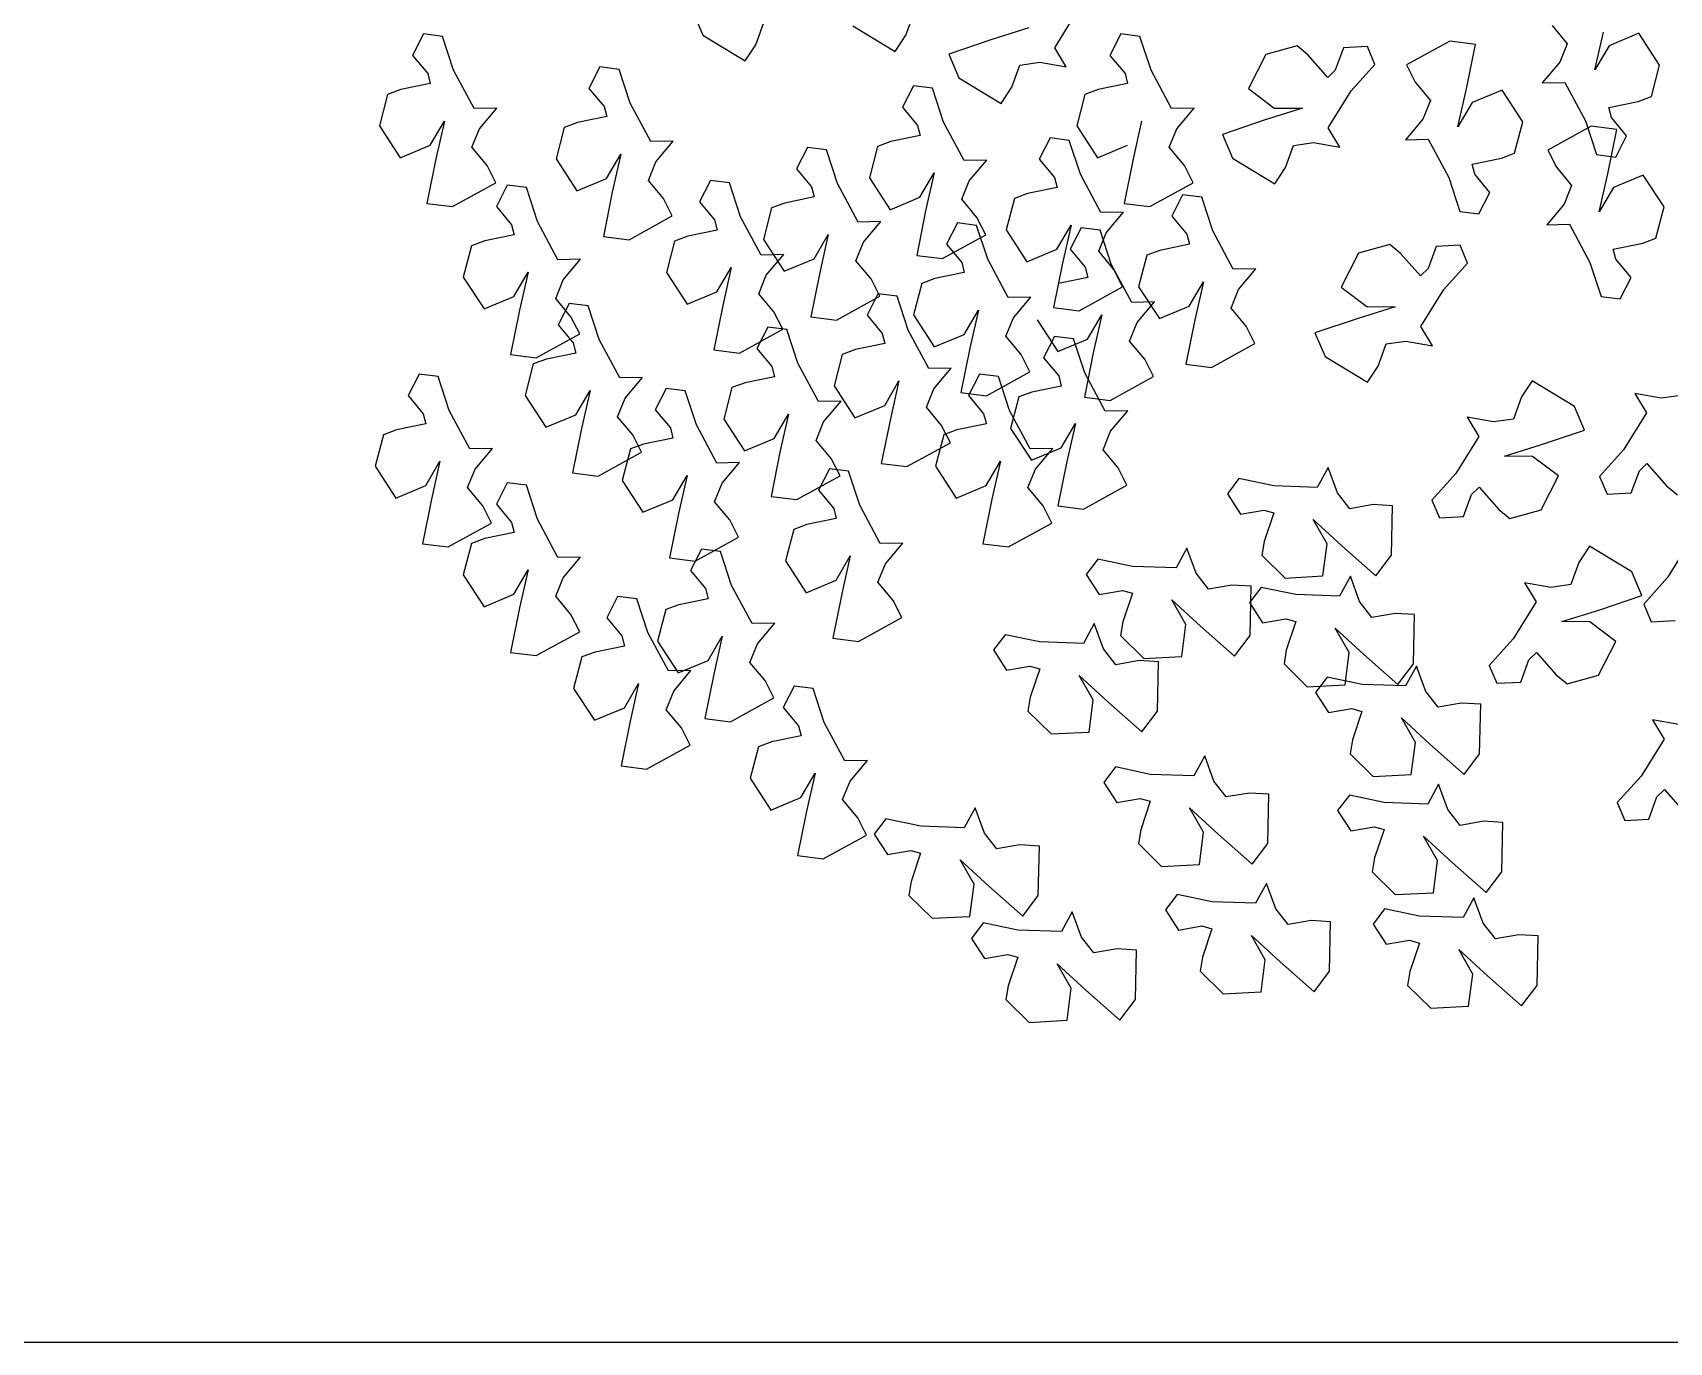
# Model space of a CAD drawing. Header units: inches. Extents: x 7658 to 73799, y 48 to 40262.
# Drawn here: x 30243 to 31653, y 7778 to 8906 of the extents above; entities that cross this region are included whole.
import ezdxf

# ---------------------------------------------------------------- set-up
doc = ezdxf.new("R2010")
doc.units = ezdxf.units.IN
doc.layers.add('www.cad-blocks.net', color=7, linetype='Continuous')

# ---------------------------------------------------------------- blocks, each defined once
blk = doc.blocks.new('A$C516926BB')
blk.add_line((0, 7.0831), (60.3118, 7.0831))
blk = doc.blocks.new('A$C6903679C')
for p, q in [((0.2738, 0.8715), (0.2824, 0.851)), ((0.3281, 0.8428), (0.3351, 0.862)), ((0.4573, 0.851), (0.4644, 0.8701)), ((0.5856, 0.8402), (0.6054, 0.8721)), ((0.0416, 0.8521), (0.0322, 0.8336)), ((0.0581, 0.85), (0.0416, 0.8521)), ((0.0677, 0.8208), (0.0581, 0.85)), ((0.2824, 0.851), (0.319, 0.8289)), ((0.4117, 0.8591), (0.4482, 0.837)), ((0.4482, 0.837), (0.4573, 0.851)), ((0.5314, 0.8472), (0.4944, 0.8347)), ((0.5634, 0.8572), (0.5314, 0.8472)), ((0.6425, 0.8521), (0.6331, 0.8336)), ((0.659, 0.85), (0.6425, 0.8521)), ((0.6686, 0.8208), (0.659, 0.85)), ((1.0142, 0.8593), (1.0272, 0.8436)), ((1.051, 0.821), (1.0584, 0.8537)), ((1.089, 0.8526), (1.0633, 0.8419)), ((1.1069, 0.8252), (1.089, 0.8526)), ((0.0322, 0.8336), (0.0453, 0.818)), ((0.319, 0.8289), (0.3281, 0.8428)), ((0.4944, 0.8347), (0.503, 0.8142)), ((0.5956, 0.8236), (0.5856, 0.8402)), ((0.6331, 0.8336), (0.6462, 0.818)), ((0.7675, 0.8342), (0.7527, 0.805)), ((0.7945, 0.8417), (0.7675, 0.8342)), ((0.8039, 0.8339), (0.7945, 0.8417)), ((0.821, 0.8146), (0.8039, 0.8339)), ((0.8345, 0.84), (0.8274, 0.8209)), ((0.8551, 0.8411), (0.8345, 0.84)), ((0.8616, 0.8258), (0.8551, 0.8411)), ((0.9261, 0.8458), (0.8887, 0.8253)), ((0.9482, 0.8431), (0.9261, 0.8458)), ((0.9405, 0.8047), (0.9482, 0.8431)), ((1.0272, 0.8436), (1.0208, 0.8276)), ((1.0633, 0.8419), (1.051, 0.821)), ((0.0453, 0.818), (0.0475, 0.8093)), ((0.0854, 0.7877), (0.0677, 0.8208)), ((0.1937, 0.8236), (0.1843, 0.8051)), ((0.2102, 0.8215), (0.1937, 0.8236)), ((0.2198, 0.7923), (0.2102, 0.8215)), ((0.5486, 0.8061), (0.5557, 0.8252)), ((0.5557, 0.8252), (0.5727, 0.8276)), ((0.5727, 0.8276), (0.5956, 0.8236)), ((0.6462, 0.818), (0.6484, 0.8093)), ((0.6863, 0.7877), (0.6686, 0.8208)), ((0.8274, 0.8209), (0.821, 0.8146)), ((0.8411, 0.8029), (0.8616, 0.8258)), ((0.8887, 0.8253), (0.8962, 0.8104)), ((1.0208, 0.8276), (1.0058, 0.8098)), ((1.0998, 0.7981), (1.1069, 0.8252)), ((0.0222, 0.8041), (0.0108, 0.7999)), ((0.0475, 0.8093), (0.0222, 0.8041)), ((0.1843, 0.8051), (0.1974, 0.7895)), ((0.4638, 0.8073), (0.4544, 0.7889)), ((0.4803, 0.8052), (0.4638, 0.8073)), ((0.4898, 0.776), (0.4803, 0.8052)), ((0.503, 0.8142), (0.5395, 0.7921)), ((0.5395, 0.7921), (0.5486, 0.8061)), ((0.6231, 0.8041), (0.6117, 0.7999)), ((0.6484, 0.8093), (0.6231, 0.8041)), ((0.7527, 0.805), (0.7748, 0.7881)), ((0.8962, 0.8104), (0.9093, 0.7947)), ((0.9331, 0.772), (0.9405, 0.8047)), ((1.0058, 0.8098), (1.0253, 0.8102)), ((1.0253, 0.8102), (1.043, 0.7771)), ((0.0108, 0.7999), (0.0038, 0.7728)), ((0.2375, 0.7592), (0.2198, 0.7923)), ((0.6117, 0.7999), (0.6046, 0.7728)), ((0.8213, 0.771), (0.8411, 0.8029)), ((0.9093, 0.7947), (0.9028, 0.7787)), ((0.9454, 0.793), (0.9331, 0.772)), ((0.9711, 0.8037), (0.9454, 0.793)), ((0.989, 0.7763), (0.9711, 0.8037)), ((1.0631, 0.7887), (1.0885, 0.7939)), ((1.0885, 0.7939), (1.0998, 0.7981)), ((0.0474, 0.7561), (0.0597, 0.777)), ((0.0597, 0.777), (0.0523, 0.7443)), ((0.1048, 0.7881), (0.0854, 0.7877)), ((0.0899, 0.7703), (0.1048, 0.7881)), ((0.1997, 0.7808), (0.1743, 0.7756)), ((0.1974, 0.7895), (0.1997, 0.7808)), ((0.4544, 0.7889), (0.4674, 0.7732)), ((0.5075, 0.743), (0.4898, 0.776)), ((0.6605, 0.777), (0.6532, 0.7443)), ((0.7057, 0.7881), (0.6863, 0.7877)), ((0.6908, 0.7703), (0.7057, 0.7881)), ((0.7671, 0.778), (0.7301, 0.7655)), ((0.7991, 0.788), (0.7671, 0.778)), ((0.7748, 0.7881), (0.7991, 0.788)), ((0.9028, 0.7787), (0.8879, 0.7609)), ((0.9819, 0.7492), (0.989, 0.7763)), ((1.043, 0.7771), (1.0525, 0.748)), ((1.0654, 0.78), (1.0631, 0.7887)), ((1.0784, 0.7643), (1.0654, 0.78)), ((0.0038, 0.7728), (0.0216, 0.7453)), ((0.0834, 0.7544), (0.0899, 0.7703)), ((0.163, 0.7714), (0.1559, 0.7443)), ((0.1743, 0.7756), (0.163, 0.7714)), ((0.4697, 0.7645), (0.4443, 0.7593)), ((0.4674, 0.7732), (0.4697, 0.7645)), ((0.5817, 0.7624), (0.5723, 0.744)), ((0.5982, 0.7603), (0.5817, 0.7624)), ((0.6046, 0.7728), (0.6225, 0.7453)), ((0.6843, 0.7544), (0.6908, 0.7703)), ((0.7301, 0.7655), (0.7387, 0.745)), ((0.8313, 0.7544), (0.8213, 0.771)), ((1.0478, 0.7725), (1.0105, 0.752)), ((1.0699, 0.7698), (1.0478, 0.7725)), ((1.0622, 0.7314), (1.0699, 0.7698)), ((1.069, 0.7459), (1.0784, 0.7643)), ((0.0216, 0.7453), (0.0474, 0.7561)), ((0.0965, 0.7387), (0.0834, 0.7544)), ((0.1995, 0.7275), (0.2118, 0.7485)), ((0.2118, 0.7485), (0.2044, 0.7158)), ((0.2569, 0.7596), (0.2375, 0.7592)), ((0.242, 0.7418), (0.2569, 0.7596)), ((0.3725, 0.7543), (0.3631, 0.7358)), ((0.389, 0.7522), (0.3725, 0.7543)), ((0.3985, 0.723), (0.389, 0.7522)), ((0.433, 0.7551), (0.4259, 0.728)), ((0.4443, 0.7593), (0.433, 0.7551)), ((0.6077, 0.7312), (0.5982, 0.7603)), ((0.6225, 0.7453), (0.6483, 0.7561)), ((0.6974, 0.7387), (0.6843, 0.7544)), ((0.7844, 0.7369), (0.7914, 0.756)), ((0.7914, 0.756), (0.8085, 0.7584)), ((0.8085, 0.7584), (0.8313, 0.7544)), ((0.8879, 0.7609), (0.9074, 0.7613)), ((0.9074, 0.7613), (0.9251, 0.7282)), ((0.9705, 0.745), (0.9819, 0.7492)), ((1.0105, 0.752), (1.018, 0.7371)), ((1.0525, 0.748), (1.069, 0.7459)), ((0.0523, 0.7443), (0.0446, 0.706)), ((0.104, 0.7238), (0.0965, 0.7387)), ((0.1559, 0.7443), (0.1738, 0.7168)), ((0.2356, 0.7258), (0.242, 0.7418)), ((0.3631, 0.7358), (0.3761, 0.7202)), ((0.527, 0.7433), (0.5075, 0.743)), ((0.512, 0.7255), (0.527, 0.7433)), ((0.5723, 0.744), (0.5853, 0.7283)), ((0.6532, 0.7443), (0.6454, 0.706)), ((0.7049, 0.7238), (0.6974, 0.7387)), ((0.7387, 0.745), (0.7752, 0.7229)), ((0.7752, 0.7229), (0.7844, 0.7369)), ((0.9452, 0.7398), (0.9705, 0.745)), ((0.9475, 0.7311), (0.9452, 0.7398)), ((1.018, 0.7371), (1.031, 0.7214)), ((0.0666, 0.7032), (0.104, 0.7238)), ((0.1139, 0.7217), (0.1045, 0.7033)), ((0.1304, 0.7196), (0.1139, 0.7217)), ((0.1399, 0.6905), (0.1304, 0.7196)), ((0.1738, 0.7168), (0.1995, 0.7275)), ((0.2486, 0.7102), (0.2356, 0.7258)), ((0.2889, 0.7257), (0.2795, 0.7073)), ((0.3054, 0.7237), (0.2889, 0.7257)), ((0.3149, 0.6945), (0.3054, 0.7237)), ((0.3761, 0.7202), (0.3784, 0.7115)), ((0.4162, 0.6899), (0.3985, 0.723)), ((0.4259, 0.728), (0.4438, 0.7005)), ((0.4695, 0.7113), (0.4818, 0.7322)), ((0.4818, 0.7322), (0.4744, 0.6995)), ((0.5056, 0.7096), (0.512, 0.7255)), ((0.5876, 0.7196), (0.5623, 0.7144)), ((0.5853, 0.7283), (0.5876, 0.7196)), ((0.6254, 0.6981), (0.6077, 0.7312)), ((0.6675, 0.7032), (0.7049, 0.7238)), ((0.9251, 0.7282), (0.9346, 0.6991)), ((0.9605, 0.7154), (0.9475, 0.7311)), ((1.031, 0.7214), (1.0246, 0.7054)), ((1.0548, 0.6987), (1.0622, 0.7314)), ((1.0671, 0.7197), (1.0548, 0.6987)), ((1.0928, 0.7304), (1.0671, 0.7197)), ((1.1107, 0.703), (1.0928, 0.7304)), ((0.0446, 0.706), (0.0666, 0.7032)), ((0.2044, 0.7158), (0.1967, 0.6775)), ((0.2561, 0.6953), (0.2486, 0.7102)), ((0.2795, 0.7073), (0.2925, 0.6917)), ((0.3531, 0.7063), (0.3417, 0.7021)), ((0.3784, 0.7115), (0.3531, 0.7063)), ((0.4438, 0.7005), (0.4695, 0.7113)), ((0.5186, 0.6939), (0.5056, 0.7096)), ((0.5509, 0.7102), (0.5438, 0.6831)), ((0.5623, 0.7144), (0.5509, 0.7102)), ((0.6454, 0.706), (0.6675, 0.7032)), ((0.6958, 0.7135), (0.6864, 0.6951)), ((0.7123, 0.7114), (0.6958, 0.7135)), ((0.7218, 0.6823), (0.7123, 0.7114)), ((0.9511, 0.697), (0.9605, 0.7154)), ((1.0246, 0.7054), (1.0097, 0.6876)), ((0.1045, 0.7033), (0.1175, 0.6876)), ((0.2188, 0.6747), (0.2561, 0.6953)), ((0.2925, 0.6917), (0.2948, 0.6829)), ((0.3326, 0.6614), (0.3149, 0.6945)), ((0.3417, 0.7021), (0.3346, 0.675)), ((0.4744, 0.6995), (0.4667, 0.6612)), ((0.5262, 0.679), (0.5186, 0.6939)), ((0.6449, 0.6985), (0.6254, 0.6981)), ((0.63, 0.6807), (0.6449, 0.6985)), ((0.6864, 0.6951), (0.6994, 0.6794)), ((0.9346, 0.6991), (0.9511, 0.697)), ((1.1036, 0.6759), (1.1107, 0.703)), ((0.1198, 0.6789), (0.0945, 0.6737)), ((0.1175, 0.6876), (0.1198, 0.6789)), ((0.1576, 0.6574), (0.1399, 0.6905)), ((0.1967, 0.6775), (0.2188, 0.6747)), ((0.2694, 0.6778), (0.2581, 0.6735)), ((0.2948, 0.6829), (0.2694, 0.6778)), ((0.3782, 0.6582), (0.3905, 0.6792)), ((0.3905, 0.6792), (0.3831, 0.6465)), ((0.4357, 0.6903), (0.4162, 0.6899)), ((0.4208, 0.6725), (0.4357, 0.6903)), ((0.4888, 0.6584), (0.5262, 0.679)), ((0.5018, 0.6891), (0.4924, 0.6707)), ((0.5183, 0.687), (0.5018, 0.6891)), ((0.5279, 0.6578), (0.5183, 0.687)), ((0.5438, 0.6831), (0.5617, 0.6557)), ((0.5874, 0.6664), (0.5997, 0.6873)), ((0.5997, 0.6873), (0.5923, 0.6546)), ((0.6083, 0.685), (0.5989, 0.6665)), ((0.6248, 0.6829), (0.6083, 0.685)), ((0.6235, 0.6647), (0.63, 0.6807)), ((0.6344, 0.6537), (0.6248, 0.6829)), ((0.6994, 0.6794), (0.7017, 0.6707)), ((0.7395, 0.6492), (0.7218, 0.6823)), ((1.0097, 0.6876), (1.0291, 0.688)), ((1.0291, 0.688), (1.0468, 0.6549)), ((0.0831, 0.6695), (0.076, 0.6424)), ((0.0945, 0.6737), (0.0831, 0.6695)), ((0.2581, 0.6735), (0.251, 0.6465)), ((0.3346, 0.675), (0.3525, 0.6475)), ((0.4143, 0.6565), (0.4208, 0.6725)), ((0.4924, 0.6707), (0.5055, 0.655)), ((0.5617, 0.6557), (0.5874, 0.6664)), ((0.5989, 0.6665), (0.612, 0.6509)), ((0.6366, 0.649), (0.6235, 0.6647)), ((0.6763, 0.6655), (0.665, 0.6613)), ((0.7017, 0.6707), (0.6763, 0.6655)), ((0.8474, 0.6631), (0.8326, 0.6339)), ((0.8744, 0.6705), (0.8474, 0.6631)), ((0.8837, 0.6628), (0.8744, 0.6705)), ((0.9009, 0.6435), (0.8837, 0.6628)), ((0.9143, 0.6689), (0.9073, 0.6498)), ((0.935, 0.67), (0.9143, 0.6689)), ((0.9414, 0.6546), (0.935, 0.67)), ((1.0669, 0.6665), (1.0923, 0.6716)), ((1.0692, 0.6578), (1.0669, 0.6665)), ((1.0923, 0.6716), (1.1036, 0.6759)), ((0.1771, 0.6578), (0.1576, 0.6574)), ((0.1622, 0.64), (0.1771, 0.6578)), ((0.2946, 0.6297), (0.3069, 0.6507)), ((0.3069, 0.6507), (0.2995, 0.618)), ((0.3521, 0.6618), (0.3326, 0.6614)), ((0.3371, 0.644), (0.3521, 0.6618)), ((0.3525, 0.6475), (0.3782, 0.6582)), ((0.4274, 0.6409), (0.4143, 0.6565)), ((0.4667, 0.6612), (0.4888, 0.6584)), ((0.5055, 0.655), (0.5077, 0.6463)), ((0.5456, 0.6248), (0.5279, 0.6578)), ((0.5923, 0.6546), (0.5846, 0.6163)), ((0.612, 0.6509), (0.6142, 0.6422)), ((0.652, 0.6206), (0.6344, 0.6537)), ((0.6441, 0.6341), (0.6366, 0.649)), ((0.665, 0.6613), (0.6579, 0.6342)), ((0.759, 0.6495), (0.7395, 0.6492)), ((0.744, 0.6317), (0.759, 0.6495)), ((0.9073, 0.6498), (0.9009, 0.6435)), ((0.921, 0.6318), (0.9414, 0.6546)), ((1.0468, 0.6549), (1.0564, 0.6257)), ((1.0823, 0.6421), (1.0692, 0.6578)), ((0.076, 0.6424), (0.0939, 0.615)), ((0.1196, 0.6257), (0.1319, 0.6467)), ((0.1319, 0.6467), (0.1245, 0.614)), ((0.1557, 0.624), (0.1622, 0.64)), ((0.251, 0.6465), (0.2689, 0.619)), ((0.3307, 0.628), (0.3371, 0.644)), ((0.3831, 0.6465), (0.3754, 0.6082)), ((0.4349, 0.626), (0.4274, 0.6409)), ((0.471, 0.6369), (0.464, 0.6098)), ((0.4824, 0.6411), (0.471, 0.6369)), ((0.5077, 0.6463), (0.4824, 0.6411)), ((0.6142, 0.6422), (0.5889, 0.637)), ((0.7015, 0.6175), (0.7138, 0.6384)), ((0.7138, 0.6384), (0.7064, 0.6057)), ((1.0729, 0.6237), (1.0823, 0.6421)), ((0.0939, 0.615), (0.1196, 0.6257)), ((0.1688, 0.6083), (0.1557, 0.624)), ((0.2689, 0.619), (0.2946, 0.6297)), ((0.3437, 0.6124), (0.3307, 0.628)), ((0.3975, 0.6054), (0.4349, 0.626)), ((0.4333, 0.6279), (0.4239, 0.6095)), ((0.4498, 0.6259), (0.4333, 0.6279)), ((0.4594, 0.5967), (0.4498, 0.6259)), ((0.565, 0.6251), (0.5456, 0.6248)), ((0.5501, 0.6073), (0.565, 0.6251)), ((0.6067, 0.6135), (0.6441, 0.6341)), ((0.6715, 0.621), (0.652, 0.6206)), ((0.6566, 0.6032), (0.6715, 0.621)), ((0.6579, 0.6342), (0.6758, 0.6068)), ((0.7376, 0.6158), (0.744, 0.6317)), ((0.8326, 0.6339), (0.8547, 0.617)), ((0.9011, 0.5999), (0.921, 0.6318)), ((1.0564, 0.6257), (1.0729, 0.6237)), ((0.1245, 0.614), (0.1168, 0.5756)), ((0.1671, 0.6198), (0.1577, 0.6014)), ((0.1836, 0.6177), (0.1671, 0.6198)), ((0.1763, 0.5934), (0.1688, 0.6083)), ((0.1932, 0.5886), (0.1836, 0.6177)), ((0.2995, 0.618), (0.2918, 0.5797)), ((0.3513, 0.5975), (0.3437, 0.6124)), ((0.3754, 0.6082), (0.3975, 0.6054)), ((0.4239, 0.6095), (0.437, 0.5938)), ((0.464, 0.6098), (0.4818, 0.5823)), ((0.5076, 0.5931), (0.5199, 0.614)), ((0.5199, 0.614), (0.5125, 0.5813)), ((0.5436, 0.5914), (0.5501, 0.6073)), ((0.5846, 0.6163), (0.6067, 0.6135)), ((0.614, 0.589), (0.6263, 0.6099)), ((0.6263, 0.6099), (0.6189, 0.5772)), ((0.6758, 0.6068), (0.7015, 0.6175)), ((0.7506, 0.6001), (0.7376, 0.6158)), ((0.847, 0.6069), (0.8099, 0.5944)), ((0.879, 0.6168), (0.847, 0.6069)), ((0.8547, 0.617), (0.879, 0.6168)), ((0.1389, 0.5729), (0.1763, 0.5934)), ((0.1577, 0.6014), (0.1708, 0.5857)), ((0.3139, 0.5769), (0.3513, 0.5975)), ((0.3383, 0.5994), (0.3289, 0.581)), ((0.3548, 0.5973), (0.3383, 0.5994)), ((0.3643, 0.5682), (0.3548, 0.5973)), ((0.437, 0.5938), (0.4392, 0.5851)), ((0.4771, 0.5636), (0.4594, 0.5967)), ((0.4818, 0.5823), (0.5076, 0.5931)), ((0.5704, 0.6057), (0.5883, 0.5782)), ((0.6501, 0.5873), (0.6566, 0.6032)), ((0.7064, 0.6057), (0.6987, 0.5674)), ((0.7582, 0.5852), (0.7506, 0.6001)), ((0.8099, 0.5944), (0.8186, 0.5739)), ((0.9112, 0.5833), (0.9011, 0.5999)), ((0.1708, 0.5857), (0.173, 0.577)), ((0.2109, 0.5555), (0.1932, 0.5886)), ((0.2918, 0.5797), (0.3139, 0.5769)), ((0.3289, 0.581), (0.3419, 0.5653)), ((0.4139, 0.58), (0.4025, 0.5757)), ((0.4392, 0.5851), (0.4139, 0.58)), ((0.5125, 0.5813), (0.5048, 0.543)), ((0.5567, 0.5757), (0.5436, 0.5914)), ((0.5854, 0.5913), (0.576, 0.5728)), ((0.6019, 0.5892), (0.5854, 0.5913)), ((0.5883, 0.5782), (0.614, 0.589)), ((0.6115, 0.56), (0.6019, 0.5892)), ((0.6632, 0.5716), (0.6501, 0.5873)), ((0.7208, 0.5646), (0.7582, 0.5852)), ((0.8642, 0.5658), (0.8713, 0.5849)), ((0.8713, 0.5849), (0.8883, 0.5873)), ((0.8883, 0.5873), (0.9112, 0.5833)), ((0.1168, 0.5756), (0.1389, 0.5729)), ((0.1363, 0.5676), (0.1293, 0.5405)), ((0.1477, 0.5718), (0.1363, 0.5676)), ((0.173, 0.577), (0.1477, 0.5718)), ((0.3419, 0.5653), (0.3442, 0.5566)), ((0.382, 0.5351), (0.3643, 0.5682)), ((0.4025, 0.5757), (0.3955, 0.5486)), ((0.5642, 0.5608), (0.5567, 0.5757)), ((0.576, 0.5728), (0.5891, 0.5572)), ((0.6189, 0.5772), (0.6112, 0.5389)), ((0.6707, 0.5567), (0.6632, 0.5716)), ((0.6987, 0.5674), (0.7208, 0.5646)), ((0.8186, 0.5739), (0.8551, 0.5518)), ((0.8551, 0.5518), (0.8642, 0.5658)), ((0.0379, 0.5587), (0.0285, 0.5403)), ((0.0544, 0.5567), (0.0379, 0.5587)), ((0.0639, 0.5275), (0.0544, 0.5567)), ((0.2303, 0.5558), (0.2109, 0.5555)), ((0.2154, 0.538), (0.2303, 0.5558)), ((0.3188, 0.5514), (0.3075, 0.5472)), ((0.3442, 0.5566), (0.3188, 0.5514)), ((0.4391, 0.5319), (0.4513, 0.5529)), ((0.4513, 0.5529), (0.444, 0.5202)), ((0.4965, 0.564), (0.4771, 0.5636)), ((0.4816, 0.5462), (0.4965, 0.564)), ((0.5208, 0.5587), (0.5114, 0.5403)), ((0.5373, 0.5567), (0.5208, 0.5587)), ((0.5268, 0.5402), (0.5642, 0.5608)), ((0.5468, 0.5275), (0.5373, 0.5567)), ((0.5891, 0.5572), (0.5913, 0.5485)), ((0.6292, 0.5269), (0.6115, 0.56)), ((0.6333, 0.5361), (0.6707, 0.5567)), ((0.9971, 0.5531), (0.9879, 0.5391)), ((1.0336, 0.531), (0.9971, 0.5531)), ((0.0285, 0.5403), (0.0415, 0.5246)), ((0.1293, 0.5405), (0.1471, 0.5131)), ((0.1729, 0.5238), (0.1852, 0.5447)), ((0.1852, 0.5447), (0.1778, 0.512)), ((0.2089, 0.5221), (0.2154, 0.538)), ((0.2508, 0.5465), (0.2414, 0.5281)), ((0.2673, 0.5444), (0.2508, 0.5465)), ((0.2769, 0.5152), (0.2673, 0.5444)), ((0.3075, 0.5472), (0.3004, 0.5201)), ((0.3955, 0.5486), (0.4133, 0.5212)), ((0.4751, 0.5302), (0.4816, 0.5462)), ((0.5048, 0.543), (0.5268, 0.5402)), ((0.5114, 0.5403), (0.5244, 0.5246)), ((0.5547, 0.5391), (0.5476, 0.512)), ((0.566, 0.5433), (0.5547, 0.5391)), ((0.5913, 0.5485), (0.566, 0.5433)), ((0.6112, 0.5389), (0.6333, 0.5361)), ((0.9879, 0.5391), (0.9809, 0.52)), ((1.1083, 0.538), (1.0855, 0.542)), ((1.0855, 0.542), (1.0955, 0.5253)), ((1.1254, 0.5404), (1.1083, 0.538)), ((0.0415, 0.5246), (0.0438, 0.5159)), ((0.0816, 0.4944), (0.0639, 0.5275)), ((0.1471, 0.5131), (0.1729, 0.5238)), ((0.222, 0.5064), (0.2089, 0.5221)), ((0.2414, 0.5281), (0.2545, 0.5124)), ((0.344, 0.5034), (0.3563, 0.5244)), ((0.3563, 0.5244), (0.3489, 0.4916)), ((0.4015, 0.5355), (0.382, 0.5351)), ((0.3865, 0.5177), (0.4015, 0.5355)), ((0.4133, 0.5212), (0.4391, 0.5319)), ((0.4882, 0.5146), (0.4751, 0.5302)), ((0.5244, 0.5246), (0.5267, 0.5159)), ((0.5645, 0.4944), (0.5468, 0.5275)), ((0.6486, 0.5273), (0.6292, 0.5269)), ((0.6337, 0.5095), (0.6486, 0.5273)), ((1.0422, 0.5105), (1.0336, 0.531)), ((1.0955, 0.5253), (1.0757, 0.4935)), ((0.0184, 0.5108), (0.0071, 0.5065)), ((0.0438, 0.5159), (0.0184, 0.5108)), ((0.1778, 0.512), (0.1701, 0.4737)), ((0.2545, 0.5124), (0.2567, 0.5037)), ((0.2946, 0.4821), (0.2769, 0.5152)), ((0.3004, 0.5201), (0.3183, 0.4927)), ((0.3801, 0.5017), (0.3865, 0.5177)), ((0.444, 0.5202), (0.4362, 0.4818)), ((0.4957, 0.4996), (0.4882, 0.5146)), ((0.5013, 0.5108), (0.49, 0.5065)), ((0.5267, 0.5159), (0.5013, 0.5108)), ((0.5476, 0.512), (0.5655, 0.4845)), ((0.5912, 0.4953), (0.6035, 0.5162)), ((0.6035, 0.5162), (0.5961, 0.4835)), ((0.6273, 0.4936), (0.6337, 0.5095)), ((0.9638, 0.5176), (0.9409, 0.5216)), ((0.9409, 0.5216), (0.951, 0.505)), ((0.9809, 0.52), (0.9638, 0.5176)), ((1.0052, 0.498), (1.0422, 0.5105)), ((0.0071, 0.5065), (0, 0.4794)), ((0.1011, 0.4948), (0.0816, 0.4944)), ((0.0861, 0.477), (0.1011, 0.4948)), ((0.22, 0.4943), (0.213, 0.4672)), ((0.2314, 0.4985), (0.22, 0.4943)), ((0.2295, 0.4915), (0.222, 0.5064)), ((0.2567, 0.5037), (0.2314, 0.4985)), ((0.3183, 0.4927), (0.344, 0.5034)), ((0.3931, 0.486), (0.3801, 0.5017)), ((0.4583, 0.4791), (0.4957, 0.4996)), ((0.49, 0.5065), (0.4829, 0.4794)), ((0.584, 0.4948), (0.5645, 0.4944)), ((0.5655, 0.4845), (0.5912, 0.4953)), ((0.569, 0.477), (0.584, 0.4948)), ((0.951, 0.505), (0.9312, 0.4731)), ((0.9731, 0.4881), (1.0052, 0.498)), ((0.0436, 0.4627), (0.0559, 0.4837)), ((0.0559, 0.4837), (0.0485, 0.451)), ((0.1921, 0.4709), (0.2295, 0.4915)), ((0.314, 0.4825), (0.2946, 0.4821)), ((0.2991, 0.4647), (0.314, 0.4825)), ((0.3489, 0.4916), (0.3412, 0.4533)), ((0.4007, 0.4711), (0.3931, 0.486)), ((0.4362, 0.4818), (0.4583, 0.4791)), ((0.5265, 0.4627), (0.5388, 0.4837)), ((0.5388, 0.4837), (0.5314, 0.451)), ((0.5961, 0.4835), (0.5884, 0.4452)), ((0.6403, 0.4779), (0.6273, 0.4936)), ((0.9974, 0.4879), (0.9731, 0.4881)), ((1.0196, 0.471), (0.9974, 0.4879)), ((1.0757, 0.4935), (1.0552, 0.4706)), ((1.0894, 0.4755), (1.0958, 0.4818)), ((1.0958, 0.4818), (1.1129, 0.4625)), ((0, 0.4794), (0.0179, 0.452)), ((0.0797, 0.461), (0.0861, 0.477)), ((0.1701, 0.4737), (0.1921, 0.4709)), ((0.213, 0.4672), (0.2308, 0.4397)), ((0.2566, 0.4505), (0.2689, 0.4714)), ((0.2689, 0.4714), (0.2615, 0.4387)), ((0.3633, 0.4506), (0.4007, 0.4711)), ((0.3915, 0.4772), (0.3821, 0.4588)), ((0.408, 0.4751), (0.3915, 0.4772)), ((0.4176, 0.4459), (0.408, 0.4751)), ((0.4829, 0.4794), (0.5008, 0.452)), ((0.5626, 0.461), (0.569, 0.477)), ((0.6478, 0.463), (0.6403, 0.4779)), ((0.7444, 0.4687), (0.7344, 0.4555)), ((0.7744, 0.4624), (0.7444, 0.4687)), ((0.8213, 0.4782), (0.8119, 0.4612)), ((0.8293, 0.4564), (0.8213, 0.4782)), ((0.9312, 0.4731), (0.9107, 0.4502)), ((1.0048, 0.4418), (1.0196, 0.471)), ((1.0552, 0.4706), (1.0617, 0.4553)), ((1.0823, 0.4564), (1.0894, 0.4755)), ((0.0179, 0.452), (0.0436, 0.4627)), ((0.0927, 0.4454), (0.0797, 0.461)), ((0.1139, 0.465), (0.1045, 0.4466)), ((0.1304, 0.463), (0.1139, 0.465)), ((0.1399, 0.4338), (0.1304, 0.463)), ((0.2926, 0.4488), (0.2991, 0.4647)), ((0.3412, 0.4533), (0.3633, 0.4506)), ((0.3821, 0.4588), (0.3952, 0.4431)), ((0.5008, 0.452), (0.5265, 0.4627)), ((0.5756, 0.4454), (0.5626, 0.461)), ((0.6105, 0.4424), (0.6478, 0.463)), ((0.7344, 0.4555), (0.7456, 0.4381)), ((0.8119, 0.4612), (0.7744, 0.4624)), ((0.8399, 0.4428), (0.8293, 0.4564)), ((0.9378, 0.436), (0.9449, 0.4551)), ((0.9449, 0.4551), (0.9513, 0.4614)), ((0.9513, 0.4614), (0.9684, 0.4421)), ((1.0617, 0.4553), (1.0823, 0.4564)), ((1.1129, 0.4625), (1.1223, 0.4547)), ((0.0485, 0.451), (0.0408, 0.4126)), ((0.1003, 0.4304), (0.0927, 0.4454)), ((0.1045, 0.4466), (0.1175, 0.4309)), ((0.2308, 0.4397), (0.2566, 0.4505)), ((0.2615, 0.4387), (0.2538, 0.4004)), ((0.3057, 0.4331), (0.2926, 0.4488)), ((0.3952, 0.4431), (0.3974, 0.4344)), ((0.4353, 0.4129), (0.4176, 0.4459)), ((0.5314, 0.451), (0.5237, 0.4126)), ((0.5832, 0.4304), (0.5756, 0.4454)), ((0.5884, 0.4452), (0.6105, 0.4424)), ((0.7456, 0.4381), (0.7657, 0.4416)), ((0.7657, 0.4416), (0.7744, 0.4392)), ((0.7744, 0.4392), (0.7662, 0.4146)), ((0.86, 0.4463), (0.8399, 0.4428)), ((0.8767, 0.4454), (0.86, 0.4463)), ((0.8758, 0.4027), (0.8767, 0.4454)), ((0.9107, 0.4502), (0.9172, 0.4349)), ((0.9684, 0.4421), (0.9778, 0.4344)), ((0.9778, 0.4344), (1.0048, 0.4418)), ((0.0629, 0.4099), (0.1003, 0.4304)), ((0.1175, 0.4309), (0.1198, 0.4222)), ((0.1576, 0.4007), (0.1399, 0.4338)), ((0.3132, 0.4182), (0.3057, 0.4331)), ((0.3607, 0.425), (0.3536, 0.3979)), ((0.3721, 0.4292), (0.3607, 0.425)), ((0.3974, 0.4344), (0.3721, 0.4292)), ((0.5458, 0.4099), (0.5832, 0.4304)), ((0.8084, 0.4335), (0.833, 0.4108)), ((0.8204, 0.4124), (0.8084, 0.4335)), ((0.9172, 0.4349), (0.9378, 0.436)), ((0.0408, 0.4126), (0.0629, 0.4099)), ((0.0831, 0.4128), (0.076, 0.3857)), ((0.0945, 0.4171), (0.0831, 0.4128)), ((0.1198, 0.4222), (0.0945, 0.4171)), ((0.2758, 0.3976), (0.3132, 0.4182)), ((0.4547, 0.4132), (0.4353, 0.4129)), ((0.4398, 0.3954), (0.4547, 0.4132)), ((0.5237, 0.4126), (0.5458, 0.4099)), ((0.7662, 0.4146), (0.7642, 0.4027)), ((0.8168, 0.3848), (0.8204, 0.4124)), ((0.833, 0.4108), (0.8623, 0.385)), ((1.0465, 0.4105), (1.0373, 0.3965)), ((1.083, 0.3884), (1.0465, 0.4105)), ((1.1335, 0.4153), (1.1137, 0.3834)), ((0.1771, 0.4011), (0.1576, 0.4007)), ((0.1622, 0.3833), (0.1771, 0.4011)), ((0.2538, 0.4004), (0.2758, 0.3976)), ((0.2812, 0.408), (0.2718, 0.3896)), ((0.2977, 0.4059), (0.2812, 0.408)), ((0.3072, 0.3767), (0.2977, 0.4059)), ((0.3536, 0.3979), (0.3715, 0.3704)), ((0.3972, 0.3812), (0.4095, 0.4021)), ((0.4095, 0.4021), (0.4021, 0.3694)), ((0.4333, 0.3795), (0.4398, 0.3954)), ((0.6227, 0.3994), (0.6126, 0.3862)), ((0.6527, 0.3931), (0.6227, 0.3994)), ((0.6996, 0.4089), (0.6902, 0.3919)), ((0.7075, 0.3871), (0.6996, 0.4089)), ((0.7642, 0.4027), (0.7841, 0.383)), ((0.8623, 0.385), (0.8758, 0.4027)), ((1.0373, 0.3965), (1.0303, 0.3774)), ((0.076, 0.3857), (0.0939, 0.3583)), ((0.1196, 0.369), (0.1319, 0.39)), ((0.1319, 0.39), (0.1245, 0.3573)), ((0.1557, 0.3673), (0.1622, 0.3833)), ((0.2718, 0.3896), (0.2848, 0.3739)), ((0.3715, 0.3704), (0.3972, 0.3812)), ((0.6126, 0.3862), (0.6239, 0.3688)), ((0.6902, 0.3919), (0.6527, 0.3931)), ((0.7181, 0.3735), (0.7075, 0.3871)), ((0.7841, 0.383), (0.8168, 0.3848)), ((0.8404, 0.3845), (0.831, 0.3675)), ((0.8483, 0.3627), (0.8404, 0.3845)), ((1.0916, 0.3679), (1.083, 0.3884)), ((1.1137, 0.3834), (1.0932, 0.3606)), ((0.0939, 0.3583), (0.1196, 0.369)), ((0.1688, 0.3517), (0.1557, 0.3673)), ((0.209, 0.3672), (0.1996, 0.3488)), ((0.2255, 0.3651), (0.209, 0.3672)), ((0.2848, 0.3739), (0.2871, 0.3652)), ((0.3249, 0.3437), (0.3072, 0.3767)), ((0.4021, 0.3694), (0.3944, 0.3311)), ((0.4464, 0.3638), (0.4333, 0.3795)), ((0.6239, 0.3688), (0.644, 0.3723)), ((0.644, 0.3723), (0.6526, 0.3699)), ((0.6526, 0.3699), (0.6444, 0.3454)), ((0.7382, 0.377), (0.7181, 0.3735)), ((0.7549, 0.3761), (0.7382, 0.377)), ((0.7634, 0.375), (0.7534, 0.3618)), ((0.754, 0.3334), (0.7549, 0.3761)), ((0.7935, 0.3687), (0.7634, 0.375)), ((0.831, 0.3675), (0.7935, 0.3687)), ((0.9903, 0.379), (1.0004, 0.3624)), ((1.0132, 0.375), (0.9903, 0.379)), ((1.0303, 0.3774), (1.0132, 0.375)), ((1.0546, 0.3554), (1.0916, 0.3679)), ((0.1245, 0.3573), (0.1168, 0.3189)), ((0.2351, 0.336), (0.2255, 0.3651)), ((0.2504, 0.3558), (0.2433, 0.3287)), ((0.2618, 0.36), (0.2504, 0.3558)), ((0.2871, 0.3652), (0.2618, 0.36)), ((0.4539, 0.3489), (0.4464, 0.3638)), ((0.6866, 0.3643), (0.7113, 0.3415)), ((0.6986, 0.3431), (0.6866, 0.3643)), ((0.7534, 0.3618), (0.7646, 0.3444)), ((0.8589, 0.3491), (0.8483, 0.3627)), ((0.879, 0.3526), (0.8589, 0.3491)), ((0.8957, 0.3517), (0.879, 0.3526)), ((1.0004, 0.3624), (0.9806, 0.3305)), ((1.0225, 0.3455), (1.0546, 0.3554)), ((1.0932, 0.3606), (1.0997, 0.3452)), ((0.1763, 0.3367), (0.1688, 0.3517)), ((0.1996, 0.3488), (0.2127, 0.3331)), ((0.3444, 0.344), (0.3249, 0.3437)), ((0.3295, 0.3262), (0.3444, 0.344)), ((0.4165, 0.3283), (0.4539, 0.3489)), ((0.6197, 0.3437), (0.6103, 0.3267)), ((0.6277, 0.3219), (0.6197, 0.3437)), ((0.6444, 0.3454), (0.6424, 0.3334)), ((0.6951, 0.3155), (0.6986, 0.3431)), ((0.7113, 0.3415), (0.7406, 0.3157)), ((0.7646, 0.3444), (0.7847, 0.3479)), ((0.7847, 0.3479), (0.7934, 0.3455)), ((0.7934, 0.3455), (0.7852, 0.3209)), ((0.8274, 0.3398), (0.852, 0.3171)), ((0.8394, 0.3187), (0.8274, 0.3398)), ((0.8948, 0.309), (0.8957, 0.3517)), ((1.0468, 0.3453), (1.0225, 0.3455)), ((1.069, 0.3284), (1.0468, 0.3453)), ((1.0997, 0.3452), (1.1203, 0.3463)), ((0.1389, 0.3162), (0.1763, 0.3367)), ((0.2149, 0.3244), (0.1896, 0.3192)), ((0.2127, 0.3331), (0.2149, 0.3244)), ((0.2528, 0.3029), (0.2351, 0.336)), ((0.2433, 0.3287), (0.2612, 0.3012)), ((0.2869, 0.312), (0.2992, 0.3329)), ((0.2992, 0.3329), (0.2918, 0.3002)), ((0.323, 0.3103), (0.3295, 0.3262)), ((0.3944, 0.3311), (0.4165, 0.3283)), ((0.5428, 0.3342), (0.5328, 0.321)), ((0.5728, 0.3279), (0.5428, 0.3342)), ((0.6103, 0.3267), (0.5728, 0.3279)), ((0.6424, 0.3334), (0.6623, 0.3137)), ((0.7406, 0.3157), (0.754, 0.3334)), ((0.9806, 0.3305), (0.9601, 0.3076)), ((1.0542, 0.2992), (1.069, 0.3284)), ((0.1168, 0.3189), (0.1389, 0.3162)), ((0.1782, 0.315), (0.1711, 0.2879)), ((0.1896, 0.3192), (0.1782, 0.315)), ((0.2612, 0.3012), (0.2869, 0.312)), ((0.3361, 0.2946), (0.323, 0.3103)), ((0.5328, 0.321), (0.544, 0.3036)), ((0.6383, 0.3083), (0.6277, 0.3219)), ((0.6584, 0.3118), (0.6383, 0.3083)), ((0.6751, 0.3109), (0.6584, 0.3118)), ((0.6623, 0.3137), (0.6951, 0.3155)), ((0.6742, 0.2682), (0.6751, 0.3109)), ((0.7852, 0.3209), (0.7832, 0.309)), ((0.8358, 0.2911), (0.8394, 0.3187)), ((0.852, 0.3171), (0.8814, 0.2913)), ((0.9872, 0.2934), (0.9943, 0.3125)), ((0.9943, 0.3125), (1.0007, 0.3188)), ((1.0007, 0.3188), (1.0178, 0.2995)), ((0.2722, 0.3033), (0.2528, 0.3029)), ((0.2573, 0.2855), (0.2722, 0.3033)), ((0.2918, 0.3002), (0.2841, 0.2619)), ((0.544, 0.3036), (0.5641, 0.3071)), ((0.5641, 0.3071), (0.5728, 0.3047)), ((0.5728, 0.3047), (0.5646, 0.2802)), ((0.6068, 0.2991), (0.6314, 0.2763)), ((0.6188, 0.278), (0.6068, 0.2991)), ((0.7832, 0.309), (0.8031, 0.2893)), ((0.8204, 0.2976), (0.8104, 0.2843)), ((0.8505, 0.2913), (0.8204, 0.2976)), ((0.8814, 0.2913), (0.8948, 0.309)), ((0.8974, 0.3071), (0.888, 0.2901)), ((0.9053, 0.2853), (0.8974, 0.3071)), ((0.9601, 0.3076), (0.9666, 0.2923)), ((1.0178, 0.2995), (1.0272, 0.2917)), ((1.0272, 0.2917), (1.0542, 0.2992)), ((0.1711, 0.2879), (0.189, 0.2605)), ((0.2148, 0.2712), (0.227, 0.2922)), ((0.227, 0.2922), (0.2197, 0.2595)), ((0.2508, 0.2695), (0.2573, 0.2855)), ((0.3436, 0.2797), (0.3361, 0.2946)), ((0.3611, 0.2898), (0.3516, 0.2714)), ((0.3776, 0.2877), (0.3611, 0.2898)), ((0.3871, 0.2585), (0.3776, 0.2877)), ((0.8031, 0.2893), (0.8358, 0.2911)), ((0.8104, 0.2843), (0.8216, 0.267)), ((0.888, 0.2901), (0.8505, 0.2913)), ((0.9159, 0.2717), (0.9053, 0.2853)), ((0.9666, 0.2923), (0.9872, 0.2934)), ((0.189, 0.2605), (0.2148, 0.2712)), ((0.2639, 0.2538), (0.2508, 0.2695)), ((0.3062, 0.2591), (0.3436, 0.2797)), ((0.3516, 0.2714), (0.3647, 0.2557)), ((0.5646, 0.2802), (0.5626, 0.2682)), ((0.5626, 0.2682), (0.5825, 0.2486)), ((0.6152, 0.2503), (0.6188, 0.278)), ((0.6314, 0.2763), (0.6607, 0.2505)), ((0.6607, 0.2505), (0.6742, 0.2682)), ((0.8216, 0.267), (0.8417, 0.2705)), ((0.8417, 0.2705), (0.8504, 0.2681)), ((0.8504, 0.2681), (0.8422, 0.2435)), ((0.936, 0.2752), (0.9159, 0.2717)), ((0.9527, 0.2742), (0.936, 0.2752)), ((0.9518, 0.2316), (0.9527, 0.2742)), ((0.2197, 0.2595), (0.2119, 0.2211)), ((0.2714, 0.2389), (0.2639, 0.2538)), ((0.2841, 0.2619), (0.3062, 0.2591)), ((0.3647, 0.2557), (0.367, 0.247)), ((0.4048, 0.2255), (0.3871, 0.2585)), ((0.8844, 0.2624), (0.909, 0.2397)), ((0.8964, 0.2413), (0.8844, 0.2624)), ((1.1007, 0.2608), (1.1107, 0.2442)), ((1.1235, 0.2568), (1.1007, 0.2608)), ((0.3416, 0.2418), (0.3303, 0.2376)), ((0.367, 0.247), (0.3416, 0.2418)), ((0.5825, 0.2486), (0.6152, 0.2503)), ((0.8422, 0.2435), (0.8402, 0.2316)), ((0.8928, 0.2137), (0.8964, 0.2413)), ((1.1107, 0.2442), (1.0909, 0.2123)), ((0.234, 0.2184), (0.2714, 0.2389)), ((0.3303, 0.2376), (0.3232, 0.2105)), ((0.4243, 0.2258), (0.4048, 0.2255)), ((0.4093, 0.208), (0.4243, 0.2258)), ((0.7149, 0.2297), (0.7055, 0.2126)), ((0.7228, 0.2078), (0.7149, 0.2297)), ((0.8402, 0.2316), (0.8601, 0.2119)), ((0.909, 0.2397), (0.9384, 0.2138)), ((0.9384, 0.2138), (0.9518, 0.2316)), ((0.2119, 0.2211), (0.234, 0.2184)), ((0.3668, 0.1938), (0.3791, 0.2147)), ((0.3791, 0.2147), (0.3717, 0.182)), ((0.6379, 0.2202), (0.6279, 0.2069)), ((0.668, 0.2138), (0.6379, 0.2202)), ((0.7055, 0.2126), (0.668, 0.2138)), ((0.8601, 0.2119), (0.8928, 0.2137)), ((1.0909, 0.2123), (1.0704, 0.1894)), ((0.3232, 0.2105), (0.3411, 0.183)), ((0.4029, 0.1921), (0.4093, 0.208)), ((0.6279, 0.2069), (0.6391, 0.1895)), ((0.7334, 0.1943), (0.7228, 0.2078)), ((0.7535, 0.1977), (0.7334, 0.1943)), ((0.7702, 0.1968), (0.7535, 0.1977)), ((0.9164, 0.2053), (0.907, 0.1882)), ((0.9243, 0.1834), (0.9164, 0.2053)), ((1.1046, 0.1943), (1.111, 0.2006)), ((1.111, 0.2006), (1.1281, 0.1813)), ((0.3411, 0.183), (0.3668, 0.1938)), ((0.4159, 0.1764), (0.4029, 0.1921)), ((0.5171, 0.1849), (0.5077, 0.1678)), ((0.525, 0.163), (0.5171, 0.1849)), ((0.6391, 0.1895), (0.6592, 0.193)), ((0.6592, 0.193), (0.6679, 0.1906)), ((0.6679, 0.1906), (0.6597, 0.1661)), ((0.7019, 0.185), (0.7265, 0.1622)), ((0.7139, 0.1639), (0.7019, 0.185)), ((0.7693, 0.1541), (0.7702, 0.1968)), ((0.8395, 0.1958), (0.8294, 0.1825)), ((0.8695, 0.1894), (0.8395, 0.1958)), ((0.907, 0.1882), (0.8695, 0.1894)), ((0.9349, 0.1698), (0.9243, 0.1834)), ((1.0704, 0.1894), (1.0769, 0.1741)), ((1.0975, 0.1752), (1.1046, 0.1943)), ((0.3717, 0.182), (0.364, 0.1437)), ((0.4235, 0.1615), (0.4159, 0.1764)), ((0.4402, 0.1754), (0.4301, 0.1621)), ((0.4702, 0.1691), (0.4402, 0.1754)), ((0.8294, 0.1825), (0.8407, 0.1651)), ((0.955, 0.1733), (0.9349, 0.1698)), ((0.9717, 0.1724), (0.955, 0.1733)), ((0.9708, 0.1297), (0.9717, 0.1724)), ((1.0769, 0.1741), (1.0975, 0.1752)), ((0.3861, 0.1409), (0.4235, 0.1615)), ((0.4301, 0.1621), (0.4414, 0.1448)), ((0.5077, 0.1678), (0.4702, 0.1691)), ((0.5357, 0.1495), (0.525, 0.163)), ((0.6597, 0.1661), (0.6577, 0.1541)), ((0.7103, 0.1362), (0.7139, 0.1639)), ((0.7265, 0.1622), (0.7559, 0.1364)), ((0.8407, 0.1651), (0.8608, 0.1686)), ((0.8608, 0.1686), (0.8694, 0.1662)), ((0.8694, 0.1662), (0.8612, 0.1417)), ((0.9034, 0.1606), (0.9281, 0.1378)), ((0.9154, 0.1395), (0.9034, 0.1606)), ((0.364, 0.1437), (0.3861, 0.1409)), ((0.4414, 0.1448), (0.4615, 0.1482)), ((0.4615, 0.1482), (0.4701, 0.1458)), ((0.4701, 0.1458), (0.4619, 0.1213)), ((0.5557, 0.1529), (0.5357, 0.1495)), ((0.5724, 0.152), (0.5557, 0.1529)), ((0.5715, 0.1094), (0.5724, 0.152)), ((0.6577, 0.1541), (0.6776, 0.1345)), ((0.7559, 0.1364), (0.7693, 0.1541)), ((0.8612, 0.1417), (0.8592, 0.1297)), ((0.5041, 0.1402), (0.5288, 0.1174)), ((0.5161, 0.1191), (0.5041, 0.1402)), ((0.6776, 0.1345), (0.7103, 0.1362)), ((0.8592, 0.1297), (0.8791, 0.1101)), ((0.9119, 0.1118), (0.9154, 0.1395)), ((0.9281, 0.1378), (0.9574, 0.112)), ((0.9574, 0.112), (0.9708, 0.1297)), ((0.4619, 0.1213), (0.4599, 0.1093)), ((0.5126, 0.0914), (0.5161, 0.1191)), ((0.5288, 0.1174), (0.5581, 0.0916)), ((0.7681, 0.1197), (0.7587, 0.1027)), ((0.7761, 0.0979), (0.7681, 0.1197)), ((0.4599, 0.1093), (0.4799, 0.0897)), ((0.5581, 0.0916), (0.5715, 0.1094)), ((0.6912, 0.1102), (0.6811, 0.0969)), ((0.7212, 0.1039), (0.6912, 0.1102)), ((0.7587, 0.1027), (0.7212, 0.1039)), ((0.8791, 0.1101), (0.9119, 0.1118)), ((0.9468, 0.1074), (0.9375, 0.0904)), ((0.9548, 0.0856), (0.9468, 0.1074)), ((0.4799, 0.0897), (0.5126, 0.0914)), ((0.5239, 0.0857), (0.5138, 0.0724)), ((0.5539, 0.0794), (0.5239, 0.0857)), ((0.6008, 0.0952), (0.5914, 0.0782)), ((0.6087, 0.0734), (0.6008, 0.0952)), ((0.6811, 0.0969), (0.6924, 0.0796)), ((0.7867, 0.0843), (0.7761, 0.0979)), ((0.8067, 0.0878), (0.7867, 0.0843)), ((0.8234, 0.0868), (0.8067, 0.0878)), ((0.8225, 0.0442), (0.8234, 0.0868)), ((0.8699, 0.0979), (0.8599, 0.0847)), ((0.8599, 0.0847), (0.8711, 0.0673)), ((0.8999, 0.0916), (0.8699, 0.0979)), ((0.9375, 0.0904), (0.8999, 0.0916)), ((0.9654, 0.072), (0.9548, 0.0856)), ((0.5138, 0.0724), (0.5251, 0.0551)), ((0.5914, 0.0782), (0.5539, 0.0794)), ((0.6193, 0.0598), (0.6087, 0.0734)), ((0.6924, 0.0796), (0.7125, 0.0831)), ((0.7125, 0.0831), (0.7211, 0.0807)), ((0.7211, 0.0807), (0.713, 0.0561)), ((0.7551, 0.075), (0.7798, 0.0523)), ((0.7671, 0.0539), (0.7551, 0.075)), ((0.8711, 0.0673), (0.8912, 0.0708)), ((0.8912, 0.0708), (0.8999, 0.0684)), ((0.9855, 0.0755), (0.9654, 0.072)), ((1.0022, 0.0746), (0.9855, 0.0755)), ((1.0013, 0.0319), (1.0022, 0.0746)), ((0.5251, 0.0551), (0.5452, 0.0586)), ((0.5452, 0.0586), (0.5538, 0.0562)), ((0.6394, 0.0633), (0.6193, 0.0598)), ((0.6561, 0.0623), (0.6394, 0.0633)), ((0.6552, 0.0197), (0.6561, 0.0623)), ((0.8999, 0.0684), (0.8917, 0.0439)), ((0.9339, 0.0628), (0.9585, 0.04)), ((0.9459, 0.0416), (0.9339, 0.0628)), ((0.5538, 0.0562), (0.5456, 0.0316)), ((0.5878, 0.0505), (0.6125, 0.0278)), ((0.5998, 0.0294), (0.5878, 0.0505)), ((0.713, 0.0561), (0.7109, 0.0442)), ((0.7109, 0.0442), (0.7309, 0.0245)), ((0.7636, 0.0263), (0.7671, 0.0539)), ((0.7798, 0.0523), (0.8091, 0.0264)), ((0.8091, 0.0264), (0.8225, 0.0442)), ((0.8917, 0.0439), (0.8897, 0.0319)), ((0.5456, 0.0316), (0.5436, 0.0197)), ((0.5963, 0.0018), (0.5998, 0.0294)), ((0.8897, 0.0319), (0.9096, 0.0122)), ((0.9423, 0.014), (0.9459, 0.0416)), ((0.9585, 0.04), (0.9878, 0.0142)), ((0.9878, 0.0142), (1.0013, 0.0319)), ((0.5436, 0.0197), (0.5635, 0)), ((0.6125, 0.0278), (0.6418, 0.0019)), ((0.6418, 0.0019), (0.6552, 0.0197)), ((0.7309, 0.0245), (0.7636, 0.0263)), ((0.5635, 0), (0.5963, 0.0018)), ((0.9096, 0.0122), (0.9423, 0.014))]:
    blk.add_line(p, q)

msp = doc.modelspace()

# ---------------------------------------------------------------- block references
at = {"xscale": 1000, "yscale": 1000, "zscale": 1000}
msp.add_blockref('A$C6903679C', (30537.8, 8053.3), dxfattribs=at)
at = {"layer": 'www.cad-blocks.net', "color": 155, "true_color": 0x546d8e, "xscale": 1000, "yscale": 1000, "zscale": 1000}
msp.add_blockref('A$C516926BB', (11386.7, 694.4), dxfattribs=at)

doc.saveas('drawing.dxf')
